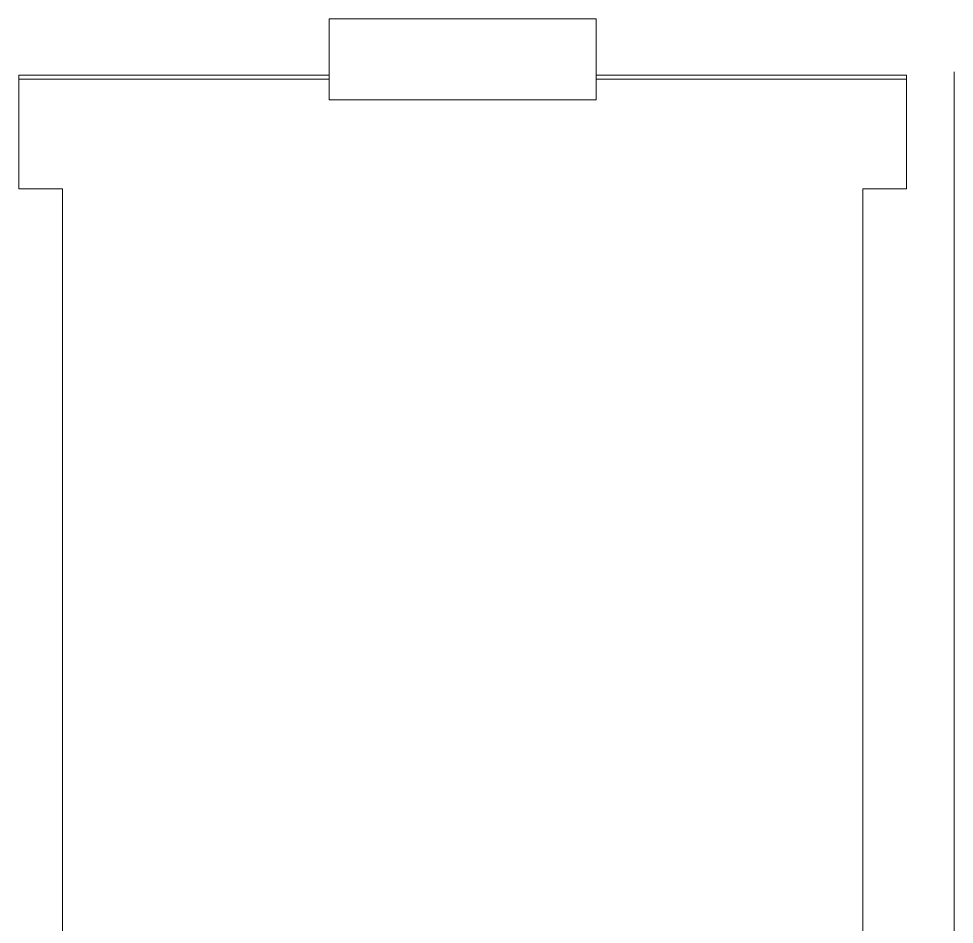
# Model space of a CAD drawing. Header units: millimetres. Extents: x 4134 to 7422, y 1400 to 3585.
# Drawn here: x 5221.6 to 5246.15, y 3051 to 3074.77 of the extents above; entities that cross this region are included whole.
import ezdxf

# ---------------------------------------------------------------- set-up
doc = ezdxf.new("R2010")
doc.units = ezdxf.units.MM
doc.layers.add('000-PI-Oprema', color=30, linetype='Continuous', lineweight=5)

# ---------------------------------------------------------------- blocks, each defined once
blk = doc.blocks.new('S7-1500 AI HS - 6ES7531-7NF10-0AB0')
at = {"layer": '000-PI-Oprema', "color": 0, "linetype": 'ByBlock', "lineweight": 0}
for p, q in [((20.9, 133.978), (13.9, 133.978)), ((5.75, 129.52), (5.75, 132.5)), ((13.9, 132.5), (5.75, 132.5)), ((13.9, 132.394), (5.75, 132.394)), ((13.9, 132.394), (13.9, 132.5)), ((13.9, 131.851), (13.9, 132.394)), ((20.9, 132.5), (20.9, 132.394)), ((29.05, 132.5), (20.9, 132.5)), ((20.9, 132.394), (20.9, 131.851)), ((29.05, 132.394), (20.9, 132.394)), ((29.05, 129.52), (29.05, 132.5)), ((20.9, 131.851), (13.9, 131.851)), ((6.9, 129.52), (5.75, 129.52)), ((29.05, 129.52), (27.9, 129.52))]:
    blk.add_line(p, q, dxfattribs=at)
for points in [[(13.9, 133.984), (13.9, 133.489), (13.9, 132.995), (13.9, 132.5)], [(20.9, 132.5), (20.9, 132.995), (20.9, 133.489), (20.9, 133.984)]]:
    blk.add_open_spline(points, degree=3, dxfattribs=at)
for points, knots in [([(30.3, 23.299), (30.3, 26.64), (30.3, 34.605), (30.3, 47.245), (30.3, 62.731), (30.3, 77.025), (30.3, 91.235), (30.3, 105.802), (30.3, 119.972), (30.3, 129.542), (30.3, 132.586)], [0, 0, 0, 0, 0.091483, 0.21812, 0.346206, 0.515858, 0.610111, 0.736264, 0.916066, 1, 1, 1, 1]), ([(6.9, 129.52), (6.9, 127.497), (6.9, 118.948), (6.9, 105.802), (6.9, 91.235), (6.9, 77.025), (6.9, 62.731), (6.9, 47.245), (6.9, 34.486), (6.9, 25.605), (6.9, 21.348), (6.9, 20.55)], [0, 0, 0, 0, 0.055935, 0.236292, 0.362833, 0.457376, 0.627551, 0.756032, 0.883059, 0.978086, 1, 1, 1, 1]), ([(27.9, 129.52), (27.9, 127.497), (27.9, 118.948), (27.9, 105.802), (27.9, 91.235), (27.9, 77.025), (27.9, 62.731), (27.9, 47.245), (27.9, 34.486), (27.9, 25.605), (27.9, 21.348), (27.9, 20.55)], [0, 0, 0, 0, 0.055935, 0.236292, 0.362833, 0.457376, 0.627551, 0.756032, 0.883059, 0.978086, 1, 1, 1, 1])]:
    blk.add_open_spline(points, degree=3, knots=knots, dxfattribs=at)

msp = doc.modelspace()

# ---------------------------------------------------------------- block references
at = {"layer": '000-PI-Oprema', "color": 0, "linetype": 'ByBlock', "lineweight": 0}
msp.add_blockref('S7-1500 AI HS - 6ES7531-7NF10-0AB0', (5215.848, 2940.785), dxfattribs=at)

doc.saveas('drawing.dxf')
